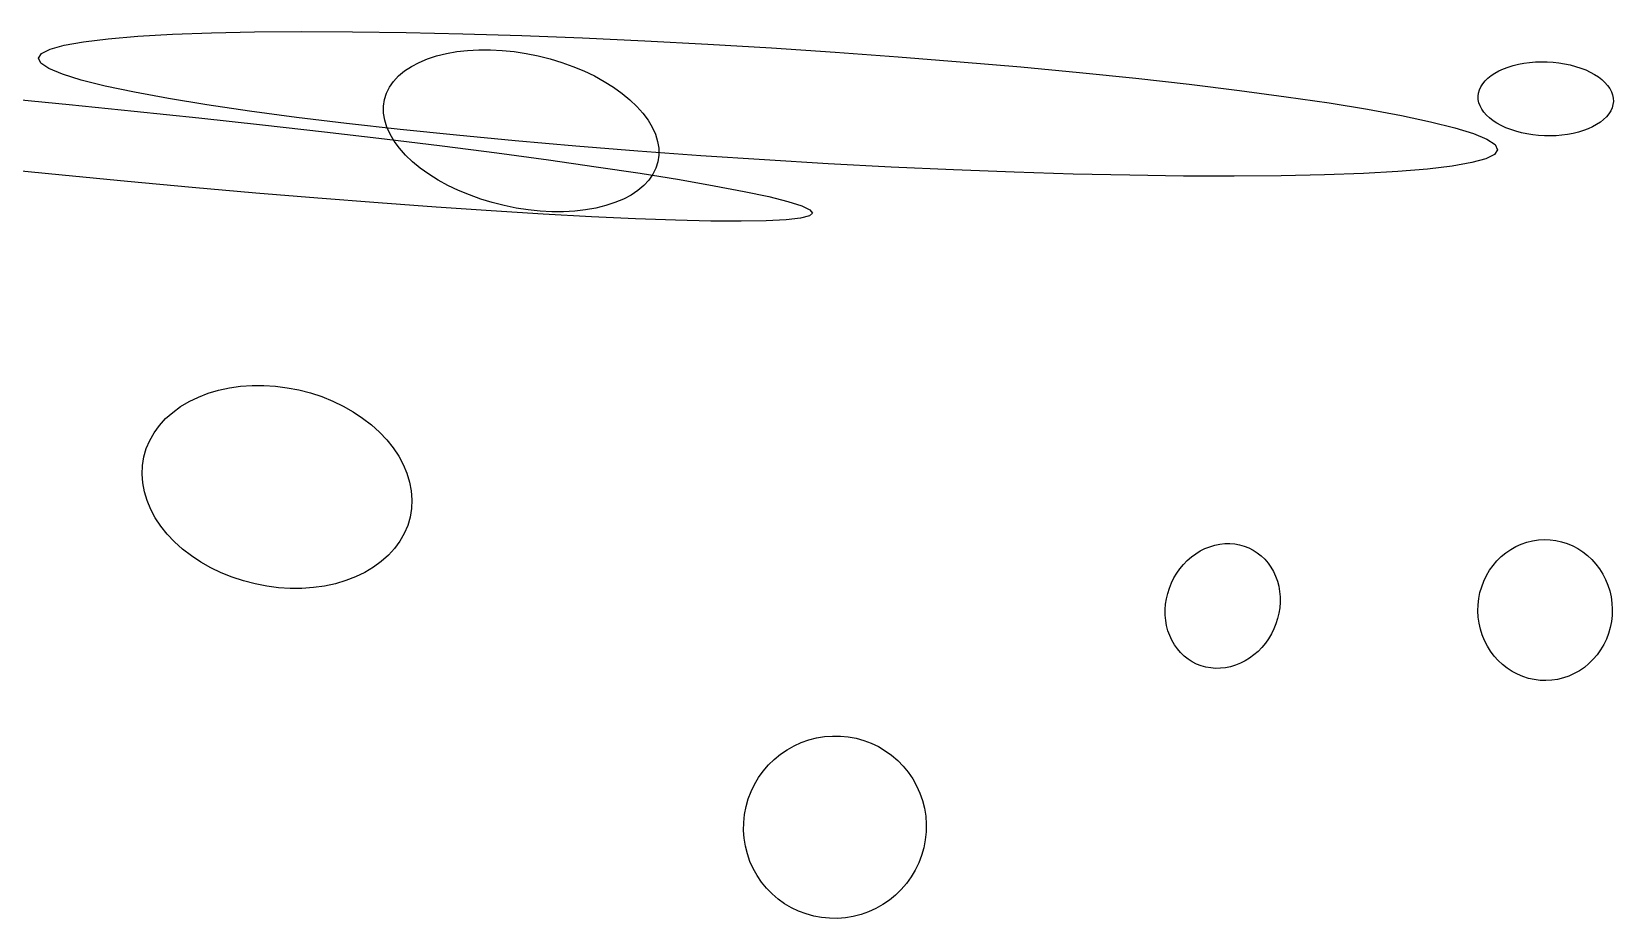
# Model space of a CAD drawing. Header units: metres. Extents: x -12209 to 21927, y -292849 to -276462.
# Drawn here: x 569 to 8323, y -282594 to -278244 of the extents above; entities that cross this region are included whole.
import ezdxf

# ---------------------------------------------------------------- set-up
doc = ezdxf.new("R2010")
doc.units = ezdxf.units.M

msp = doc.modelspace()

# ---------------------------------------------------------------- linework, layer by layer
at = {"layer": 'LAYER'}
for p, q in [((823.92, -278294.19), (944.7, -278279.55)), ((944.7, -278279.55), (1090.09, -278267.35)), ((1090.09, -278267.35), (1258.98, -278257.67)), ((1258.98, -278257.67), (1450.09, -278250.58)), ((1450.09, -278250.58), (1661.97, -278246.15)), ((1661.97, -278246.15), (1893, -278244.4)), ((1893, -278244.4), (2141.43, -278245.36)), ((2141.43, -278245.36), (2405.35, -278249)), ((2405.35, -278249), (2682.78, -278255.31)), ((2682.78, -278255.31), (2971.58, -278264.23)), ((2971.58, -278264.23), (3269.57, -278275.7)), ((3269.57, -278275.7), (3574.48, -278289.64)), ((602.36, -278374.57), (617.47, -278351.49)), ((617.47, -278351.49), (659.68, -278330.3)), ((659.68, -278330.3), (728.67, -278311.15)), ((728.67, -278311.15), (823.92, -278294.19)), ((2554.1, -278363.13), (2602.1, -278351.28)), ((2554.1, -278363.13), (2602.1, -278351.28)), ((2602.1, -278351.28), (2652.9, -278342.32)), ((2602.1, -278351.28), (2652.9, -278342.32)), ((2652.9, -278342.32), (2706.11, -278336.32)), ((2652.9, -278342.32), (2706.11, -278336.32)), ((2706.11, -278336.32), (2761.31, -278333.32)), ((2706.11, -278336.32), (2761.31, -278333.32)), ((2761.31, -278333.32), (2818.09, -278333.33)), ((2761.31, -278333.32), (2818.09, -278333.33)), ((2818.09, -278333.33), (2876.02, -278336.37)), ((2818.09, -278333.33), (2876.02, -278336.37)), ((2876.02, -278336.37), (2934.65, -278342.41)), ((2876.02, -278336.37), (2934.65, -278342.41)), ((2934.65, -278342.41), (2993.54, -278351.41)), ((2934.65, -278342.41), (2993.54, -278351.41)), ((2993.54, -278351.41), (3052.24, -278363.28)), ((2993.54, -278351.41), (3052.24, -278363.28)), ((3574.48, -278289.64), (3883.99, -278305.92)), ((3883.99, -278305.92), (4195.73, -278324.44)), ((4195.73, -278324.44), (4507.35, -278345.05)), ((4507.35, -278345.05), (4816.46, -278367.59)), ((602.36, -278374.57), (602.36, -278374.57)), ((614.46, -278399.36), (602.36, -278374.57)), ((653.69, -278425.66), (614.46, -278399.36)), ((719.75, -278453.29), (653.69, -278425.66)), ((2367.8, -278461.76), (2396.9, -278437.25)), ((2367.8, -278461.76), (2396.9, -278437.25)), ((2396.9, -278437.25), (2430.34, -278414.97)), ((2396.9, -278437.25), (2430.34, -278414.97)), ((2430.34, -278414.97), (2467.89, -278395.09)), ((2430.34, -278414.97), (2467.89, -278395.09)), ((2467.89, -278395.09), (2509.24, -278377.77)), ((2467.89, -278395.09), (2509.24, -278377.77)), ((2509.24, -278377.77), (2554.1, -278363.13)), ((2509.24, -278377.77), (2554.1, -278363.13)), ((3052.24, -278363.28), (3110.31, -278377.96)), ((3052.24, -278363.28), (3110.31, -278377.96)), ((3110.31, -278377.96), (3167.3, -278395.31)), ((3110.31, -278377.96), (3167.3, -278395.31)), ((3167.3, -278395.31), (3222.78, -278415.22)), ((3167.3, -278395.31), (3222.78, -278415.22)), ((3222.78, -278415.22), (3276.33, -278437.52)), ((3222.78, -278415.22), (3276.33, -278437.52)), ((3276.33, -278437.52), (3327.54, -278462.06)), ((3276.33, -278437.52), (3327.54, -278462.06)), ((4816.46, -278367.59), (5120.72, -278391.89)), ((5120.72, -278391.89), (5417.81, -278417.77)), ((5417.81, -278417.77), (5705.46, -278445.03)), ((7741.93, -278447.91), (7761.9, -278436.96)), ((7741.93, -278447.91), (7761.9, -278436.96)), ((7761.9, -278436.96), (7783.61, -278427.06)), ((7761.9, -278436.96), (7783.61, -278427.06)), ((7783.61, -278427.06), (7806.9, -278418.27)), ((7783.61, -278427.06), (7806.9, -278418.27)), ((7806.9, -278418.27), (7831.6, -278410.67)), ((7806.9, -278418.27), (7831.6, -278410.67)), ((7831.6, -278410.67), (7857.51, -278404.32)), ((7831.6, -278410.67), (7857.51, -278404.32)), ((7857.51, -278404.32), (7884.44, -278399.25)), ((7857.51, -278404.32), (7884.44, -278399.25)), ((7884.44, -278399.25), (7912.19, -278395.52)), ((7884.44, -278399.25), (7912.19, -278395.52)), ((7912.19, -278395.52), (7940.54, -278393.14)), ((7912.19, -278395.52), (7940.54, -278393.14)), ((7940.54, -278393.14), (7969.27, -278392.15)), ((7940.54, -278393.14), (7969.27, -278392.15)), ((7969.27, -278392.15), (7998.18, -278392.53)), ((7969.27, -278392.15), (7998.18, -278392.53)), ((7998.18, -278392.53), (8027.03, -278394.3)), ((7998.18, -278392.53), (8027.03, -278394.3)), ((8027.03, -278394.3), (8055.61, -278397.43)), ((8027.03, -278394.3), (8055.61, -278397.43)), ((8055.61, -278397.43), (8083.71, -278401.91)), ((8055.61, -278397.43), (8083.71, -278401.91)), ((8083.71, -278401.91), (8111.1, -278407.7)), ((8083.71, -278401.91), (8111.1, -278407.7)), ((8111.1, -278407.7), (8137.58, -278414.76)), ((8111.1, -278407.7), (8137.58, -278414.76)), ((8137.58, -278414.76), (8162.94, -278423.03)), ((8137.58, -278414.76), (8162.94, -278423.03)), ((8162.94, -278423.03), (8187.01, -278432.45)), ((8162.94, -278423.03), (8187.01, -278432.45)), ((8187.01, -278432.45), (8209.58, -278442.94)), ((8187.01, -278432.45), (8209.58, -278442.94)), ((812.13, -278482.02), (719.75, -278453.29)), ((930.13, -278511.65), (812.13, -278482.02)), ((1072.85, -278541.94), (930.13, -278511.65)), ((2323.52, -278516.71), (2343.28, -278488.31)), ((2323.52, -278516.71), (2343.28, -278488.31)), ((2343.28, -278488.31), (2367.8, -278461.76)), ((2343.28, -278488.31), (2367.8, -278461.76)), ((3327.54, -278462.06), (3376.01, -278488.64)), ((3327.54, -278462.06), (3376.01, -278488.64)), ((3376.01, -278488.64), (3421.39, -278517.06)), ((3376.01, -278488.64), (3421.39, -278517.06)), ((5705.46, -278445.03), (5981.49, -278473.46)), ((5981.49, -278473.46), (6243.81, -278502.85)), ((6243.81, -278502.85), (6490.4, -278532.97)), ((7666.27, -278530.36), (7673.1, -278515.13)), ((7666.27, -278530.36), (7673.1, -278515.13)), ((7673.1, -278515.13), (7682.36, -278500.35)), ((7673.1, -278515.13), (7682.36, -278500.35)), ((7682.36, -278500.35), (7693.97, -278486.14)), ((7682.36, -278500.35), (7693.97, -278486.14)), ((7693.97, -278486.14), (7707.84, -278472.59)), ((7693.97, -278486.14), (7707.84, -278472.59)), ((7707.84, -278472.59), (7723.87, -278459.81)), ((7707.84, -278472.59), (7723.87, -278459.81)), ((7723.87, -278459.81), (7741.93, -278447.91)), ((7723.87, -278459.81), (7741.93, -278447.91)), ((8209.58, -278442.94), (8230.49, -278454.43)), ((8209.58, -278442.94), (8230.49, -278454.43)), ((8230.49, -278454.43), (8249.59, -278466.84)), ((8230.49, -278454.43), (8249.59, -278466.84)), ((8249.59, -278466.84), (8266.72, -278480.06)), ((8249.59, -278466.84), (8266.72, -278480.06)), ((8266.72, -278480.06), (8281.75, -278493.99)), ((8266.72, -278480.06), (8281.75, -278493.99)), ((8281.75, -278493.99), (8294.57, -278508.53)), ((8281.75, -278493.99), (8294.57, -278508.53)), ((8294.57, -278508.53), (8305.09, -278523.58)), ((8294.57, -278508.53), (8305.09, -278523.58)), ((434.3, -278571.5), (753.41, -278602.15)), ((1239.21, -278572.66), (1072.85, -278541.94)), ((1427.94, -278603.59), (1239.21, -278572.66)), ((2294.12, -278610.74), (2298.85, -278578.16)), ((2294.12, -278610.74), (2298.85, -278578.16)), ((2298.85, -278578.16), (2308.68, -278546.74)), ((2298.85, -278578.16), (2308.68, -278546.74)), ((2298.85, -278578.16), (2298.85, -278578.16)), ((2298.85, -278578.16), (2298.85, -278578.16)), ((2308.68, -278546.74), (2323.52, -278516.71)), ((2308.68, -278546.74), (2323.52, -278516.71)), ((3421.39, -278517.06), (3463.32, -278547.1)), ((3421.39, -278517.06), (3463.32, -278547.1)), ((3463.32, -278547.1), (3501.48, -278578.54)), ((3463.32, -278547.1), (3501.48, -278578.54)), ((3501.48, -278578.54), (3535.6, -278611.13)), ((3501.48, -278578.54), (3535.6, -278611.13)), ((6490.4, -278532.97), (6719.4, -278563.59)), ((6719.4, -278563.59), (6929.06, -278594.48)), ((7660.06, -278561.69), (7661.91, -278545.92)), ((7660.06, -278561.69), (7661.91, -278545.92)), ((7660.06, -278561.69), (7660.06, -278561.69)), ((7660.73, -278577.56), (7660.06, -278561.69)), ((7660.06, -278561.69), (7660.06, -278561.69)), ((7660.73, -278577.56), (7660.06, -278561.69)), ((7663.92, -278593.4), (7660.73, -278577.56)), ((7663.92, -278593.4), (7660.73, -278577.56)), ((7661.91, -278545.92), (7666.27, -278530.36)), ((7661.91, -278545.92), (7666.27, -278530.36)), ((7669.6, -278609.09), (7663.92, -278593.4)), ((7669.6, -278609.09), (7663.92, -278593.4)), ((8305.09, -278523.58), (8313.22, -278539)), ((8305.09, -278523.58), (8313.22, -278539)), ((8313.22, -278539), (8318.9, -278554.7)), ((8313.22, -278539), (8318.9, -278554.7)), ((8318.9, -278554.7), (8322.09, -278570.54)), ((8318.9, -278554.7), (8322.09, -278570.54)), ((8322.76, -278586.4), (8320.91, -278602.18)), ((8322.76, -278586.4), (8320.91, -278602.18)), ((8322.09, -278570.54), (8322.76, -278586.4)), ((8322.09, -278570.54), (8322.76, -278586.4)), ((753.41, -278602.15), (1072.39, -278634.12)), ((1072.39, -278634.12), (1388.81, -278667.17)), ((1388.81, -278667.17), (1700.27, -278701.04)), ((1637.6, -278634.48), (1427.94, -278603.59)), ((1866.6, -278665.1), (1637.6, -278634.48)), ((2113.19, -278695.22), (1866.6, -278665.1)), ((2294.53, -278644.24), (2294.12, -278610.74)), ((2294.53, -278644.24), (2294.12, -278610.74)), ((2300.07, -278678.39), (2294.53, -278644.24)), ((2300.07, -278678.39), (2294.53, -278644.24)), ((3535.6, -278611.13), (3565.4, -278644.64)), ((3535.6, -278611.13), (3565.4, -278644.64)), ((3565.4, -278644.64), (3590.65, -278678.79)), ((3565.4, -278644.64), (3590.65, -278678.79)), ((6929.06, -278594.48), (7117.79, -278625.4)), ((7117.79, -278625.4), (7284.14, -278656.13)), ((7284.14, -278656.13), (7426.87, -278686.42)), ((7677.73, -278624.52), (7669.6, -278609.09)), ((7677.73, -278624.52), (7669.6, -278609.09)), ((7688.24, -278639.56), (7677.73, -278624.52)), ((7688.24, -278639.56), (7677.73, -278624.52)), ((7701.07, -278654.1), (7688.24, -278639.56)), ((7701.07, -278654.1), (7688.24, -278639.56)), ((7716.1, -278668.04), (7701.07, -278654.1)), ((7716.1, -278668.04), (7701.07, -278654.1)), ((7733.23, -278681.26), (7716.1, -278668.04)), ((7733.23, -278681.26), (7716.1, -278668.04)), ((8288.85, -278661.96), (8274.98, -278675.51)), ((8288.85, -278661.96), (8274.98, -278675.51)), ((8300.46, -278647.74), (8288.85, -278661.96)), ((8300.46, -278647.74), (8288.85, -278661.96)), ((8309.71, -278632.96), (8300.46, -278647.74)), ((8309.71, -278632.96), (8300.46, -278647.74)), ((8316.55, -278617.74), (8309.71, -278632.96)), ((8316.55, -278617.74), (8309.71, -278632.96)), ((8320.91, -278602.18), (8316.55, -278617.74)), ((8320.91, -278602.18), (8316.55, -278617.74)), ((1700.27, -278701.04), (2004.39, -278735.48)), ((2004.39, -278735.48), (2298.86, -278770.23)), ((2375.5, -278724.6), (2113.19, -278695.22)), ((2310.69, -278712.93), (2300.07, -278678.39)), ((2310.69, -278712.93), (2300.07, -278678.39)), ((2326.33, -278747.61), (2310.69, -278712.93)), ((2326.33, -278747.61), (2310.69, -278712.93)), ((2346.85, -278782.16), (2326.33, -278747.61)), ((2346.85, -278782.16), (2326.33, -278747.61)), ((2651.54, -278753.03), (2375.5, -278724.6)), ((3590.65, -278678.79), (3611.18, -278713.34)), ((3590.65, -278678.79), (3611.18, -278713.34)), ((3611.18, -278713.34), (3626.81, -278748.02)), ((3611.18, -278713.34), (3626.81, -278748.02)), ((3626.81, -278748.02), (3637.44, -278782.57)), ((3626.81, -278748.02), (3637.44, -278782.57)), ((7426.87, -278686.42), (7544.87, -278716.04)), ((7544.87, -278716.04), (7637.24, -278744.78)), ((7637.24, -278744.78), (7703.3, -278772.4)), ((7752.32, -278693.66), (7733.23, -278681.26)), ((7752.32, -278693.66), (7733.23, -278681.26)), ((7773.24, -278705.15), (7752.32, -278693.66)), ((7773.24, -278705.15), (7752.32, -278693.66)), ((7795.81, -278715.65), (7773.24, -278705.15)), ((7795.81, -278715.65), (7773.24, -278705.15)), ((7819.87, -278725.07), (7795.81, -278715.65)), ((7819.87, -278725.07), (7795.81, -278715.65)), ((7845.24, -278733.33), (7819.87, -278725.07)), ((7845.24, -278733.33), (7819.87, -278725.07)), ((7871.72, -278740.39), (7845.24, -278733.33)), ((7871.72, -278740.39), (7845.24, -278733.33)), ((7899.11, -278746.18), (7871.72, -278740.39)), ((7899.11, -278746.18), (7871.72, -278740.39)), ((7927.2, -278750.66), (7899.11, -278746.18)), ((7927.2, -278750.66), (7899.11, -278746.18)), ((8125.31, -278743.78), (8098.38, -278748.84)), ((8125.31, -278743.78), (8098.38, -278748.84)), ((8151.22, -278737.42), (8125.31, -278743.78)), ((8151.22, -278737.42), (8125.31, -278743.78)), ((8175.92, -278729.82), (8151.22, -278737.42)), ((8175.92, -278729.82), (8151.22, -278737.42)), ((8199.21, -278721.04), (8175.92, -278729.82)), ((8199.21, -278721.04), (8175.92, -278729.82)), ((8220.92, -278711.14), (8199.21, -278721.04)), ((8220.92, -278711.14), (8199.21, -278721.04)), ((8240.89, -278700.19), (8220.92, -278711.14)), ((8240.89, -278700.19), (8220.92, -278711.14)), ((8258.95, -278688.28), (8240.89, -278700.19)), ((8258.95, -278688.28), (8240.89, -278700.19)), ((8274.98, -278675.51), (8258.95, -278688.28)), ((8274.98, -278675.51), (8258.95, -278688.28)), ((2298.86, -278770.23), (2581.44, -278805.01)), ((2372.11, -278816.32), (2346.85, -278782.16)), ((2372.11, -278816.32), (2346.85, -278782.16)), ((2401.91, -278849.82), (2372.11, -278816.32)), ((2401.91, -278849.82), (2372.11, -278816.32)), ((2581.44, -278805.01), (2849.98, -278839.57)), ((2939.19, -278780.29), (2651.54, -278753.03)), ((3236.28, -278806.17), (2939.19, -278780.29)), ((3540.53, -278830.47), (3236.28, -278806.17)), ((3637.44, -278782.57), (3642.98, -278816.72)), ((3637.44, -278782.57), (3642.98, -278816.72)), ((3642.98, -278816.72), (3643.39, -278850.21)), ((3642.98, -278816.72), (3643.39, -278850.21)), ((7703.3, -278772.4), (7742.53, -278798.71)), ((7754.64, -278823.49), (7739.53, -278846.57)), ((7742.53, -278798.71), (7754.64, -278823.49)), ((7955.79, -278753.8), (7927.2, -278750.66)), ((7955.79, -278753.8), (7927.2, -278750.66)), ((7984.64, -278755.56), (7955.79, -278753.8)), ((7984.64, -278755.56), (7955.79, -278753.8)), ((8013.54, -278755.95), (7984.64, -278755.56)), ((8013.54, -278755.95), (7984.64, -278755.56)), ((8042.28, -278754.95), (8013.54, -278755.95)), ((8042.28, -278754.95), (8013.54, -278755.95)), ((8070.63, -278752.58), (8042.28, -278754.95)), ((8070.63, -278752.58), (8042.28, -278754.95)), ((8098.38, -278748.84), (8070.63, -278752.58)), ((8098.38, -278748.84), (8070.63, -278752.58)), ((2436.02, -278882.42), (2401.91, -278849.82)), ((2436.02, -278882.42), (2401.91, -278849.82)), ((2474.19, -278913.86), (2436.02, -278882.42)), ((2474.19, -278913.86), (2436.02, -278882.42)), ((2849.98, -278839.57), (3102.43, -278873.65)), ((3102.43, -278873.65), (3336.88, -278906.97)), ((3849.65, -278853.01), (3540.53, -278830.47)), ((3638.66, -278882.8), (3628.83, -278914.22)), ((3638.66, -278882.8), (3628.83, -278914.22)), ((3643.39, -278850.21), (3638.66, -278882.8)), ((3643.39, -278850.21), (3638.66, -278882.8)), ((4161.26, -278873.62), (3849.65, -278853.01)), ((4473.01, -278892.14), (4161.26, -278873.62)), ((4782.52, -278908.43), (4473.01, -278892.14)), ((7628.32, -278886.91), (7533.08, -278903.87)), ((7697.32, -278867.77), (7628.32, -278886.91)), ((7739.53, -278846.57), (7697.32, -278867.77)), ((719.38, -278948.88), (400.4, -278916.91)), ((1038.49, -278979.54), (719.38, -278948.88)), ((1355.3, -279008.64), (1038.49, -278979.54)), ((2516.12, -278943.9), (2474.19, -278913.86)), ((2516.12, -278943.9), (2474.19, -278913.86)), ((2561.5, -278972.32), (2516.12, -278943.9)), ((2561.5, -278972.32), (2516.12, -278943.9)), ((2609.97, -278998.89), (2561.5, -278972.32)), ((2609.97, -278998.89), (2561.5, -278972.32)), ((3336.88, -278906.97), (3551.53, -278939.3)), ((3551.53, -278939.3), (3744.76, -278970.38)), ((3594.22, -278972.64), (3569.7, -278999.2)), ((3594.22, -278972.64), (3569.7, -278999.2)), ((3613.98, -278944.24), (3594.22, -278972.64)), ((3613.98, -278944.24), (3594.22, -278972.64)), ((3628.83, -278914.22), (3613.98, -278944.24)), ((3628.83, -278914.22), (3613.98, -278944.24)), ((3744.76, -278970.38), (3915.09, -278999.97)), ((5087.42, -278922.36), (4782.52, -278908.43)), ((5385.41, -278933.83), (5087.42, -278922.36)), ((5674.22, -278942.75), (5385.41, -278933.83)), ((5951.64, -278949.06), (5674.22, -278942.75)), ((6215.57, -278952.71), (5951.64, -278949.06)), ((6463.99, -278953.66), (6215.57, -278952.71)), ((6695.02, -278951.91), (6463.99, -278953.66)), ((6906.9, -278947.48), (6695.02, -278951.91)), ((7098.02, -278940.4), (6906.9, -278947.48)), ((7266.91, -278930.72), (7098.02, -278940.4)), ((7412.3, -278918.51), (7266.91, -278930.72)), ((7533.08, -278903.87), (7412.3, -278918.51)), ((1667.4, -279035.96), (1355.3, -279008.64)), ((1972.41, -279061.31), (1667.4, -279035.96)), ((2661.18, -279023.43), (2609.97, -278998.89)), ((2661.18, -279023.43), (2609.97, -278998.89)), ((2714.73, -279045.74), (2661.18, -279023.43)), ((2714.73, -279045.74), (2661.18, -279023.43)), ((2770.21, -279065.64), (2714.73, -279045.74)), ((2770.21, -279065.64), (2714.73, -279045.74)), ((3507.16, -279045.99), (3469.62, -279065.86)), ((3507.16, -279045.99), (3469.62, -279065.86)), ((3540.61, -279023.71), (3507.16, -279045.99)), ((3540.61, -279023.71), (3507.16, -279045.99)), ((3569.7, -278999.2), (3540.61, -279023.71)), ((3569.7, -278999.2), (3540.61, -279023.71)), ((3915.09, -278999.97), (4061.24, -279027.86)), ((4061.24, -279027.86), (4182.07, -279053.83)), ((4182.07, -279053.83), (4276.69, -279077.68)), ((2268.02, -279084.48), (1972.41, -279061.31)), ((2551.97, -279105.29), (2268.02, -279084.48)), ((2822.1, -279123.6), (2551.97, -279105.29)), ((2827.2, -279083), (2770.21, -279065.64)), ((2827.2, -279083), (2770.21, -279065.64)), ((3076.36, -279139.26), (2822.1, -279123.6)), ((2885.26, -279097.67), (2827.2, -279083)), ((2885.26, -279097.67), (2827.2, -279083)), ((2943.97, -279109.55), (2885.26, -279097.67)), ((2943.97, -279109.55), (2885.26, -279097.67)), ((3002.86, -279118.54), (2943.97, -279109.55)), ((3002.86, -279118.54), (2943.97, -279109.55)), ((3061.49, -279124.58), (3002.86, -279118.54)), ((3061.49, -279124.58), (3002.86, -279118.54)), ((3119.42, -279127.62), (3061.49, -279124.58)), ((3119.42, -279127.62), (3061.49, -279124.58)), ((3176.2, -279127.64), (3119.42, -279127.62)), ((3176.2, -279127.64), (3119.42, -279127.62)), ((3231.4, -279124.64), (3176.2, -279127.64)), ((3231.4, -279124.64), (3176.2, -279127.64)), ((3284.61, -279118.63), (3231.4, -279124.64)), ((3284.61, -279118.63), (3231.4, -279124.64)), ((3335.4, -279109.67), (3284.61, -279118.63)), ((3335.4, -279109.67), (3284.61, -279118.63)), ((3383.41, -279097.83), (3335.4, -279109.67)), ((3383.41, -279097.83), (3335.4, -279109.67)), ((3428.26, -279083.19), (3383.41, -279097.83)), ((3428.26, -279083.19), (3383.41, -279097.83)), ((3469.62, -279065.86), (3428.26, -279083.19)), ((3469.62, -279065.86), (3428.26, -279083.19)), ((4276.69, -279077.68), (4344.36, -279099.23)), ((4344.36, -279099.23), (4384.57, -279118.32)), ((4397.02, -279134.79), (4381.6, -279148.54)), ((4384.57, -279118.32), (4397.02, -279134.79)), ((3312.81, -279152.15), (3076.36, -279139.26)), ((3529.66, -279162.18), (3312.81, -279152.15)), ((3725.24, -279169.26), (3529.66, -279162.18)), ((3898.08, -279173.34), (3725.24, -279169.26)), ((4046.85, -279174.4), (3898.08, -279173.34)), ((4170.44, -279172.42), (4046.85, -279174.4)), ((4267.88, -279167.42), (4170.44, -279172.42)), ((4338.45, -279159.44), (4267.88, -279167.42)), ((4381.6, -279148.54), (4338.45, -279159.44)), ((1538.8, -279991.73), (1593.65, -279984.01)), ((1538.8, -279991.73), (1593.65, -279984.01)), ((1593.65, -279984.01), (1649.86, -279980.05)), ((1593.65, -279984.01), (1649.86, -279980.05)), ((1649.86, -279980.05), (1706.99, -279979.87)), ((1649.86, -279980.05), (1706.99, -279979.87)), ((1706.99, -279979.87), (1764.62, -279983.48)), ((1706.99, -279979.87), (1764.62, -279983.48)), ((1764.62, -279983.48), (1822.31, -279990.85)), ((1764.62, -279983.48), (1822.31, -279990.85)), ((1298.95, -280083.68), (1341.07, -280058.6)), ((1298.95, -280083.68), (1341.07, -280058.6)), ((1341.07, -280058.6), (1386.48, -280036.72)), ((1341.07, -280058.6), (1386.48, -280036.72)), ((1386.48, -280036.72), (1434.82, -280018.19)), ((1386.48, -280036.72), (1434.82, -280018.19)), ((1434.82, -280018.19), (1485.72, -280003.15)), ((1434.82, -280018.19), (1485.72, -280003.15)), ((1485.72, -280003.15), (1538.8, -279991.73)), ((1485.72, -280003.15), (1538.8, -279991.73)), ((1822.31, -279990.85), (1879.6, -280001.93)), ((1822.31, -279990.85), (1879.6, -280001.93)), ((1879.6, -280001.93), (1936.08, -280016.63)), ((1879.6, -280001.93), (1936.08, -280016.63)), ((1936.08, -280016.63), (1991.31, -280034.84)), ((1936.08, -280016.63), (1991.31, -280034.84)), ((1991.31, -280034.84), (2044.87, -280056.42)), ((1991.31, -280034.84), (2044.87, -280056.42)), ((2044.87, -280056.42), (2096.35, -280081.21)), ((2044.87, -280056.42), (2096.35, -280081.21)), ((1195.31, -280176.03), (1225.79, -280142.61)), ((1195.31, -280176.03), (1225.79, -280142.61)), ((1225.79, -280142.61), (1260.42, -280111.75)), ((1225.79, -280142.61), (1260.42, -280111.75)), ((1260.42, -280111.75), (1298.95, -280083.68)), ((1260.42, -280111.75), (1298.95, -280083.68)), ((2096.35, -280081.21), (2145.36, -280109.01)), ((2096.35, -280081.21), (2145.36, -280109.01)), ((2145.36, -280109.01), (2191.53, -280139.62)), ((2145.36, -280109.01), (2191.53, -280139.62)), ((2191.53, -280139.62), (2234.5, -280172.8)), ((2191.53, -280139.62), (2234.5, -280172.8)), ((1147.71, -280249.46), (1169.21, -280211.73)), ((1147.71, -280249.46), (1169.21, -280211.73)), ((1169.21, -280211.73), (1195.31, -280176.03)), ((1169.21, -280211.73), (1195.31, -280176.03)), ((2234.5, -280172.8), (2273.95, -280208.31)), ((2234.5, -280172.8), (2273.95, -280208.31)), ((2273.95, -280208.31), (2309.58, -280245.86)), ((2273.95, -280208.31), (2309.58, -280245.86)), ((1119.07, -280329.84), (1130.95, -280288.93)), ((1119.07, -280329.84), (1130.95, -280288.93)), ((1130.95, -280288.93), (1147.71, -280249.46)), ((1130.95, -280288.93), (1147.71, -280249.46)), ((2309.58, -280245.86), (2341.12, -280285.18)), ((2309.58, -280245.86), (2341.12, -280285.18)), ((2341.12, -280285.18), (2368.32, -280325.96)), ((2341.12, -280285.18), (2368.32, -280325.96)), ((1110.27, -280414.7), (1112.16, -280371.87)), ((1110.27, -280414.7), (1112.16, -280371.87)), ((1112.16, -280371.87), (1119.07, -280329.84)), ((1112.16, -280371.87), (1119.07, -280329.84)), ((1119.07, -280329.84), (1119.07, -280329.84)), ((1119.07, -280329.84), (1119.07, -280329.84)), ((2368.32, -280325.96), (2390.99, -280367.9)), ((2368.32, -280325.96), (2390.99, -280367.9)), ((2390.99, -280367.9), (2408.94, -280410.68)), ((2390.99, -280367.9), (2408.94, -280410.68)), ((1113.41, -280458.02), (1110.27, -280414.7)), ((1113.41, -280458.02), (1110.27, -280414.7)), ((2408.94, -280410.68), (2422.04, -280453.96)), ((2408.94, -280410.68), (2422.04, -280453.96)), ((2422.04, -280453.96), (2430.2, -280497.43)), ((2422.04, -280453.96), (2430.2, -280497.43)), ((1121.57, -280501.49), (1113.41, -280458.02)), ((1121.57, -280501.49), (1113.41, -280458.02)), ((1134.67, -280544.77), (1121.57, -280501.49)), ((1134.67, -280544.77), (1121.57, -280501.49)), ((2430.2, -280497.43), (2433.34, -280540.75)), ((2430.2, -280497.43), (2433.34, -280540.75)), ((1152.62, -280587.55), (1134.67, -280544.77)), ((1152.62, -280587.55), (1134.67, -280544.77)), ((1175.29, -280629.49), (1152.62, -280587.55)), ((1175.29, -280629.49), (1152.62, -280587.55)), ((2431.45, -280583.58), (2424.54, -280625.61)), ((2431.45, -280583.58), (2424.54, -280625.61)), ((2433.34, -280540.75), (2431.45, -280583.58)), ((2433.34, -280540.75), (2431.45, -280583.58)), ((1202.49, -280670.27), (1175.29, -280629.49)), ((1202.49, -280670.27), (1175.29, -280629.49)), ((1234.03, -280709.59), (1202.49, -280670.27)), ((1234.03, -280709.59), (1202.49, -280670.27)), ((2412.66, -280666.52), (2395.9, -280705.99)), ((2412.66, -280666.52), (2395.9, -280705.99)), ((2424.54, -280625.61), (2412.66, -280666.52)), ((2424.54, -280625.61), (2412.66, -280666.52)), ((1269.66, -280747.14), (1234.03, -280709.59)), ((1269.66, -280747.14), (1234.03, -280709.59)), ((1309.11, -280782.65), (1269.66, -280747.14)), ((1309.11, -280782.65), (1269.66, -280747.14)), ((2374.4, -280743.72), (2348.31, -280779.42)), ((2374.4, -280743.72), (2348.31, -280779.42)), ((2395.9, -280705.99), (2374.4, -280743.72)), ((2395.9, -280705.99), (2374.4, -280743.72)), ((6344.39, -280770.62), (6368.56, -280763.32)), ((6344.39, -280770.62), (6368.56, -280763.32)), ((6368.56, -280763.32), (6393.04, -280758.28)), ((6368.56, -280763.32), (6393.04, -280758.28)), ((6393.04, -280758.28), (6417.63, -280755.55)), ((6393.04, -280758.28), (6417.63, -280755.55)), ((6417.63, -280755.55), (6442.13, -280755.15)), ((6417.63, -280755.55), (6442.13, -280755.15)), ((6442.13, -280755.15), (6466.38, -280757.08)), ((6442.13, -280755.15), (6466.38, -280757.08)), ((6466.38, -280757.08), (6490.18, -280761.33)), ((6466.38, -280757.08), (6490.18, -280761.33)), ((6490.18, -280761.33), (6513.35, -280767.85)), ((6490.18, -280761.33), (6513.35, -280767.85)), ((7845.01, -280769.62), (7871.41, -280757.73)), ((7845.01, -280769.62), (7871.41, -280757.73)), ((7871.41, -280757.73), (7898.69, -280748.31)), ((7871.41, -280757.73), (7898.69, -280748.31)), ((7898.69, -280748.31), (7926.65, -280741.43)), ((7898.69, -280748.31), (7926.65, -280741.43)), ((7926.65, -280741.43), (7955.09, -280737.13)), ((7926.65, -280741.43), (7955.09, -280737.13)), ((7955.09, -280737.13), (7983.77, -280735.45)), ((7955.09, -280737.13), (7983.77, -280735.45)), ((7983.77, -280735.45), (7983.77, -280735.45)), ((7983.77, -280735.45), (8012.48, -280736.41)), ((7983.77, -280735.45), (7983.77, -280735.45)), ((7983.77, -280735.45), (8012.48, -280736.41)), ((8012.48, -280736.41), (8041.01, -280739.99)), ((8012.48, -280736.41), (8041.01, -280739.99)), ((8041.01, -280739.99), (8069.14, -280746.17)), ((8041.01, -280739.99), (8069.14, -280746.17)), ((8069.14, -280746.17), (8096.65, -280754.9)), ((8069.14, -280746.17), (8096.65, -280754.9)), ((8096.65, -280754.9), (8123.34, -280766.11)), ((8096.65, -280754.9), (8123.34, -280766.11)), ((1352.08, -280815.83), (1309.11, -280782.65)), ((1352.08, -280815.83), (1309.11, -280782.65)), ((1398.25, -280846.44), (1352.08, -280815.83)), ((1398.25, -280846.44), (1352.08, -280815.83)), ((2317.83, -280812.84), (2283.19, -280843.7)), ((2317.83, -280812.84), (2283.19, -280843.7)), ((2348.31, -280779.42), (2317.83, -280812.84)), ((2348.31, -280779.42), (2317.83, -280812.84)), ((6215.52, -280857.83), (6234.23, -280838.65)), ((6215.52, -280857.83), (6234.23, -280838.65)), ((6234.23, -280838.65), (6254.26, -280821.16)), ((6234.23, -280838.65), (6254.26, -280821.16)), ((6254.26, -280821.16), (6275.45, -280805.51)), ((6254.26, -280821.16), (6275.45, -280805.51)), ((6275.45, -280805.51), (6297.65, -280791.8)), ((6275.45, -280805.51), (6297.65, -280791.8)), ((6297.65, -280791.8), (6320.69, -280780.14)), ((6297.65, -280791.8), (6320.69, -280780.14)), ((6320.69, -280780.14), (6344.39, -280770.62)), ((6320.69, -280780.14), (6344.39, -280770.62)), ((6513.35, -280767.85), (6535.71, -280776.62)), ((6513.35, -280767.85), (6535.71, -280776.62)), ((6535.71, -280776.62), (6557.1, -280787.54)), ((6535.71, -280776.62), (6557.1, -280787.54)), ((6557.1, -280787.54), (6577.36, -280800.56)), ((6557.1, -280787.54), (6577.36, -280800.56)), ((6577.36, -280800.56), (6596.32, -280815.56)), ((6577.36, -280800.56), (6596.32, -280815.56)), ((6596.32, -280815.56), (6613.84, -280832.42)), ((6596.32, -280815.56), (6613.84, -280832.42)), ((6613.84, -280832.42), (6629.79, -280851.04)), ((6613.84, -280832.42), (6629.79, -280851.04)), ((7733.08, -280862.21), (7752.2, -280839.71)), ((7733.08, -280862.21), (7752.2, -280839.71)), ((7752.2, -280839.71), (7773.13, -280819.06)), ((7752.2, -280839.71), (7773.13, -280819.06)), ((7773.13, -280819.06), (7795.69, -280800.4)), ((7773.13, -280819.06), (7795.69, -280800.4)), ((7795.69, -280800.4), (7819.71, -280783.87)), ((7795.69, -280800.4), (7819.71, -280783.87)), ((7819.71, -280783.87), (7845.01, -280769.62)), ((7819.71, -280783.87), (7845.01, -280769.62)), ((8123.34, -280766.11), (8148.99, -280779.73)), ((8123.34, -280766.11), (8148.99, -280779.73)), ((8148.99, -280779.73), (8173.43, -280795.64)), ((8148.99, -280779.73), (8173.43, -280795.64)), ((8173.43, -280795.64), (8196.45, -280813.73)), ((8173.43, -280795.64), (8196.45, -280813.73)), ((8196.45, -280813.73), (8217.88, -280833.85)), ((8196.45, -280813.73), (8217.88, -280833.85)), ((8217.88, -280833.85), (8237.57, -280855.86)), ((8217.88, -280833.85), (8237.57, -280855.86)), ((1447.26, -280874.24), (1398.25, -280846.44)), ((1447.26, -280874.24), (1398.25, -280846.44)), ((1498.74, -280899.03), (1447.26, -280874.24)), ((1498.74, -280899.03), (1447.26, -280874.24)), ((1552.3, -280920.61), (1498.74, -280899.03)), ((1552.3, -280920.61), (1498.74, -280899.03)), ((2157.13, -280918.73), (2108.8, -280937.26)), ((2157.13, -280918.73), (2108.8, -280937.26)), ((2202.54, -280896.85), (2157.13, -280918.73)), ((2202.54, -280896.85), (2157.13, -280918.73)), ((2244.66, -280871.77), (2202.54, -280896.85)), ((2244.66, -280871.77), (2202.54, -280896.85)), ((2283.19, -280843.7), (2244.66, -280871.77)), ((2283.19, -280843.7), (2244.66, -280871.77)), ((6168.68, -280924.02), (6182.62, -280900.67)), ((6168.68, -280924.02), (6182.62, -280900.67)), ((6182.62, -280900.67), (6198.27, -280878.55)), ((6182.62, -280900.67), (6198.27, -280878.55)), ((6198.27, -280878.55), (6215.52, -280857.83)), ((6198.27, -280878.55), (6215.52, -280857.83)), ((6629.79, -280851.04), (6644.05, -280871.25)), ((6629.79, -280851.04), (6644.05, -280871.25)), ((6644.05, -280871.25), (6656.51, -280892.91)), ((6644.05, -280871.25), (6656.51, -280892.91)), ((6656.51, -280892.91), (6667.08, -280915.85)), ((6656.51, -280892.91), (6667.08, -280915.85)), ((6667.08, -280915.85), (6675.67, -280939.9)), ((6667.08, -280915.85), (6675.67, -280939.9)), ((7687.85, -280938.96), (7700.78, -280912.03)), ((7687.85, -280938.96), (7700.78, -280912.03)), ((7700.78, -280912.03), (7715.89, -280886.38)), ((7700.78, -280912.03), (7715.89, -280886.38)), ((7715.89, -280886.38), (7733.08, -280862.21)), ((7715.89, -280886.38), (7733.08, -280862.21)), ((8237.57, -280855.86), (8255.36, -280879.59)), ((8237.57, -280855.86), (8255.36, -280879.59)), ((8255.36, -280879.59), (8271.11, -280904.85)), ((8255.36, -280879.59), (8271.11, -280904.85)), ((8271.11, -280904.85), (8284.72, -280931.45)), ((8271.11, -280904.85), (8284.72, -280931.45)), ((1607.53, -280938.82), (1552.3, -280920.61)), ((1607.53, -280938.82), (1552.3, -280920.61)), ((1664.01, -280953.52), (1607.53, -280938.82)), ((1664.01, -280953.52), (1607.53, -280938.82)), ((1721.31, -280964.6), (1664.01, -280953.52)), ((1721.31, -280964.6), (1664.01, -280953.52)), ((1778.99, -280971.97), (1721.31, -280964.6)), ((1778.99, -280971.97), (1721.31, -280964.6)), ((1836.62, -280975.58), (1778.99, -280971.97)), ((1836.62, -280975.58), (1778.99, -280971.97)), ((1893.76, -280975.4), (1836.62, -280975.58)), ((1893.76, -280975.4), (1836.62, -280975.58)), ((1949.96, -280971.44), (1893.76, -280975.4)), ((1949.96, -280971.44), (1893.76, -280975.4)), ((2004.82, -280963.72), (1949.96, -280971.44)), ((2004.82, -280963.72), (1949.96, -280971.44)), ((2057.9, -280952.3), (2004.82, -280963.72)), ((2057.9, -280952.3), (2004.82, -280963.72)), ((2108.8, -280937.26), (2057.9, -280952.3)), ((2108.8, -280937.26), (2057.9, -280952.3)), ((6138.11, -280999.57), (6146.34, -280973.65)), ((6138.11, -280999.57), (6146.34, -280973.65)), ((6146.34, -280973.65), (6156.55, -280948.4)), ((6146.34, -280973.65), (6156.55, -280948.4)), ((6156.55, -280948.4), (6168.68, -280924.02)), ((6156.55, -280948.4), (6168.68, -280924.02)), ((6675.67, -280939.9), (6682.23, -280964.87)), ((6675.67, -280939.9), (6682.23, -280964.87)), ((6682.23, -280964.87), (6686.69, -280990.58)), ((6682.23, -280964.87), (6686.69, -280990.58)), ((6686.69, -280990.58), (6689.03, -281016.82)), ((6686.69, -280990.58), (6689.03, -281016.82)), ((7663.08, -281025.43), (7668.93, -280995.88)), ((7663.08, -281025.43), (7668.93, -280995.88)), ((7668.93, -280995.88), (7677.21, -280966.99)), ((7668.93, -280995.88), (7677.21, -280966.99)), ((7677.21, -280966.99), (7687.85, -280938.96)), ((7677.21, -280966.99), (7687.85, -280938.96)), ((8284.72, -280931.45), (8296.06, -280959.2)), ((8284.72, -280931.45), (8296.06, -280959.2)), ((8296.06, -280959.2), (8305.06, -280987.88)), ((8296.06, -280959.2), (8305.06, -280987.88)), ((8305.06, -280987.88), (8311.65, -281017.26)), ((8305.06, -280987.88), (8311.65, -281017.26)), ((6125.91, -281079.33), (6127.86, -281052.61)), ((6125.91, -281079.33), (6127.86, -281052.61)), ((6127.86, -281052.61), (6131.94, -281025.95)), ((6127.86, -281052.61), (6131.94, -281025.95)), ((6131.94, -281025.95), (6138.11, -280999.57)), ((6131.94, -281025.95), (6138.11, -280999.57)), ((6687.27, -281070.13), (6683.2, -281096.78)), ((6687.27, -281070.13), (6683.2, -281096.78)), ((6689.22, -281043.41), (6687.27, -281070.13)), ((6689.22, -281043.41), (6687.27, -281070.13)), ((6689.03, -281016.82), (6689.22, -281043.41)), ((6689.03, -281016.82), (6689.22, -281043.41)), ((7658.84, -281085.57), (7659.71, -281055.4)), ((7658.84, -281085.57), (7659.71, -281055.4)), ((7659.71, -281055.4), (7663.08, -281025.43)), ((7659.71, -281055.4), (7663.08, -281025.43)), ((8311.65, -281017.26), (8315.77, -281047.14)), ((8311.65, -281017.26), (8315.77, -281047.14)), ((8315.77, -281047.14), (8317.41, -281077.28)), ((8315.77, -281047.14), (8317.41, -281077.28)), ((6126.11, -281105.91), (6125.91, -281079.33)), ((6126.11, -281105.91), (6125.91, -281079.33)), ((6128.45, -281132.16), (6126.11, -281105.91)), ((6128.45, -281132.16), (6126.11, -281105.91)), ((6132.91, -281157.87), (6128.45, -281132.16)), ((6132.91, -281157.87), (6128.45, -281132.16)), ((6668.79, -281149.08), (6658.58, -281174.33)), ((6668.79, -281149.08), (6658.58, -281174.33)), ((6677.02, -281123.17), (6668.79, -281149.08)), ((6677.02, -281123.17), (6668.79, -281149.08)), ((6683.2, -281096.78), (6677.02, -281123.17)), ((6683.2, -281096.78), (6677.02, -281123.17)), ((7660.47, -281115.7), (7658.84, -281085.57)), ((7660.47, -281115.7), (7658.84, -281085.57)), ((7664.6, -281145.58), (7660.47, -281115.7)), ((7664.6, -281145.58), (7660.47, -281115.7)), ((7671.18, -281174.97), (7664.6, -281145.58)), ((7671.18, -281174.97), (7664.6, -281145.58)), ((8313.16, -281137.42), (8307.31, -281166.96)), ((8313.16, -281137.42), (8307.31, -281166.96)), ((8316.53, -281107.45), (8313.16, -281137.42)), ((8316.53, -281107.45), (8313.16, -281137.42)), ((8317.41, -281077.28), (8316.53, -281107.45)), ((8317.41, -281077.28), (8316.53, -281107.45)), ((6139.46, -281182.84), (6132.91, -281157.87)), ((6139.46, -281182.84), (6132.91, -281157.87)), ((6148.05, -281206.89), (6139.46, -281182.84)), ((6148.05, -281206.89), (6139.46, -281182.84)), ((6158.62, -281229.83), (6148.05, -281206.89)), ((6158.62, -281229.83), (6148.05, -281206.89)), ((6632.52, -281222.06), (6616.86, -281244.18)), ((6632.52, -281222.06), (6616.86, -281244.18)), ((6646.46, -281198.72), (6632.52, -281222.06)), ((6646.46, -281198.72), (6632.52, -281222.06)), ((6658.58, -281174.33), (6646.46, -281198.72)), ((6658.58, -281174.33), (6646.46, -281198.72)), ((7680.18, -281203.65), (7671.18, -281174.97)), ((7680.18, -281203.65), (7671.18, -281174.97)), ((7691.53, -281231.39), (7680.18, -281203.65)), ((7691.53, -281231.39), (7680.18, -281203.65)), ((8288.4, -281223.88), (8275.47, -281250.82)), ((8288.4, -281223.88), (8275.47, -281250.82)), ((8299.04, -281195.86), (8288.4, -281223.88)), ((8299.04, -281195.86), (8288.4, -281223.88)), ((8307.31, -281166.96), (8299.04, -281195.86)), ((8307.31, -281166.96), (8299.04, -281195.86)), ((6171.08, -281251.49), (6158.62, -281229.83)), ((6171.08, -281251.49), (6158.62, -281229.83)), ((6185.34, -281271.7), (6171.08, -281251.49)), ((6185.34, -281271.7), (6171.08, -281251.49)), ((6201.3, -281290.31), (6185.34, -281271.7)), ((6201.3, -281290.31), (6185.34, -281271.7)), ((6218.82, -281307.18), (6201.3, -281290.31)), ((6218.82, -281307.18), (6201.3, -281290.31)), ((6237.78, -281322.18), (6218.82, -281307.18)), ((6237.78, -281322.18), (6218.82, -281307.18)), ((6560.88, -281301.57), (6539.68, -281317.23)), ((6560.88, -281301.57), (6539.68, -281317.23)), ((6580.91, -281284.09), (6560.88, -281301.57)), ((6580.91, -281284.09), (6560.88, -281301.57)), ((6599.61, -281264.91), (6580.91, -281284.09)), ((6599.61, -281264.91), (6580.91, -281284.09)), ((6616.86, -281244.18), (6599.61, -281264.91)), ((6616.86, -281244.18), (6599.61, -281264.91)), ((7705.13, -281258), (7691.53, -281231.39)), ((7705.13, -281258), (7691.53, -281231.39)), ((7720.88, -281283.26), (7705.13, -281258)), ((7720.88, -281283.26), (7705.13, -281258)), ((7738.67, -281306.98), (7720.88, -281283.26)), ((7738.67, -281306.98), (7720.88, -281283.26)), ((7758.36, -281328.99), (7738.67, -281306.98)), ((7758.36, -281328.99), (7738.67, -281306.98)), ((8243.17, -281300.63), (8224.04, -281323.13)), ((8243.17, -281300.63), (8224.04, -281323.13)), ((8260.35, -281276.47), (8243.17, -281300.63)), ((8260.35, -281276.47), (8243.17, -281300.63)), ((8275.47, -281250.82), (8260.35, -281276.47)), ((8275.47, -281250.82), (8260.35, -281276.47)), ((6258.03, -281335.19), (6237.78, -281322.18)), ((6258.03, -281335.19), (6237.78, -281322.18)), ((6279.42, -281346.12), (6258.03, -281335.19)), ((6279.42, -281346.12), (6258.03, -281335.19)), ((6279.42, -281346.12), (6279.42, -281346.12)), ((6301.79, -281354.88), (6279.42, -281346.12)), ((6279.42, -281346.12), (6279.42, -281346.12)), ((6301.79, -281354.88), (6279.42, -281346.12)), ((6324.96, -281361.41), (6301.79, -281354.88)), ((6324.96, -281361.41), (6301.79, -281354.88)), ((6348.75, -281365.65), (6324.96, -281361.41)), ((6348.75, -281365.65), (6324.96, -281361.41)), ((6373, -281367.58), (6348.75, -281365.65)), ((6373, -281367.58), (6348.75, -281365.65)), ((6397.51, -281367.18), (6373, -281367.58)), ((6397.51, -281367.18), (6373, -281367.58)), ((6422.1, -281364.45), (6397.51, -281367.18)), ((6422.1, -281364.45), (6397.51, -281367.18)), ((6446.57, -281359.42), (6422.1, -281364.45)), ((6446.57, -281359.42), (6422.1, -281364.45)), ((6470.75, -281352.11), (6446.57, -281359.42)), ((6470.75, -281352.11), (6446.57, -281359.42)), ((6494.45, -281342.6), (6470.75, -281352.11)), ((6494.45, -281342.6), (6470.75, -281352.11)), ((6517.48, -281330.94), (6494.45, -281342.6)), ((6517.48, -281330.94), (6494.45, -281342.6)), ((6539.68, -281317.23), (6517.48, -281330.94)), ((6539.68, -281317.23), (6517.48, -281330.94)), ((7779.8, -281349.12), (7758.36, -281328.99)), ((7779.8, -281349.12), (7758.36, -281328.99)), ((7802.82, -281367.2), (7779.8, -281349.12)), ((7802.82, -281367.2), (7779.8, -281349.12)), ((7827.25, -281383.11), (7802.82, -281367.2)), ((7827.25, -281383.11), (7802.82, -281367.2)), ((7852.91, -281396.73), (7827.25, -281383.11)), ((7852.91, -281396.73), (7827.25, -281383.11)), ((8156.54, -281378.97), (8131.23, -281393.23)), ((8156.54, -281378.97), (8131.23, -281393.23)), ((8180.56, -281362.45), (8156.54, -281378.97)), ((8180.56, -281362.45), (8156.54, -281378.97)), ((8203.12, -281343.79), (8180.56, -281362.45)), ((8203.12, -281343.79), (8180.56, -281362.45)), ((8224.04, -281323.13), (8203.12, -281343.79)), ((8224.04, -281323.13), (8203.12, -281343.79)), ((7879.59, -281407.95), (7852.91, -281396.73)), ((7879.59, -281407.95), (7852.91, -281396.73)), ((7907.1, -281416.68), (7879.59, -281407.95)), ((7907.1, -281416.68), (7879.59, -281407.95)), ((7935.23, -281422.86), (7907.1, -281416.68)), ((7935.23, -281422.86), (7907.1, -281416.68)), ((7963.76, -281426.44), (7935.23, -281422.86)), ((7963.76, -281426.44), (7935.23, -281422.86)), ((7992.48, -281427.39), (7963.76, -281426.44)), ((7992.48, -281427.39), (7963.76, -281426.44)), ((8021.16, -281425.72), (7992.48, -281427.39)), ((8021.16, -281425.72), (7992.48, -281427.39)), ((8049.59, -281421.42), (8021.16, -281425.72)), ((8049.59, -281421.42), (8021.16, -281425.72)), ((8077.55, -281414.53), (8049.59, -281421.42)), ((8077.55, -281414.53), (8049.59, -281421.42)), ((8104.84, -281405.11), (8077.55, -281414.53)), ((8104.84, -281405.11), (8077.55, -281414.53)), ((8131.23, -281393.23), (8104.84, -281405.11)), ((8131.23, -281393.23), (8104.84, -281405.11)), ((4239.76, -281789.1), (4272.11, -281766.99)), ((4239.76, -281789.1), (4272.11, -281766.99)), ((4272.11, -281766.99), (4306.24, -281747.78)), ((4272.11, -281766.99), (4306.24, -281747.78)), ((4306.24, -281747.78), (4341.9, -281731.59)), ((4306.24, -281747.78), (4341.9, -281731.59)), ((4341.9, -281731.59), (4378.82, -281718.57)), ((4341.9, -281731.59), (4378.82, -281718.57)), ((4378.82, -281718.57), (4416.71, -281708.8)), ((4378.82, -281718.57), (4416.71, -281708.8)), ((4416.71, -281708.8), (4455.28, -281702.37)), ((4416.71, -281708.8), (4455.28, -281702.37)), ((4455.28, -281702.37), (4494.25, -281699.31)), ((4455.28, -281702.37), (4494.25, -281699.31)), ((4494.25, -281699.31), (4533.31, -281699.66)), ((4494.25, -281699.31), (4533.31, -281699.66)), ((4533.31, -281699.66), (4572.17, -281703.4)), ((4533.31, -281699.66), (4572.17, -281703.4)), ((4572.17, -281703.4), (4610.54, -281710.52)), ((4572.17, -281703.4), (4610.54, -281710.52)), ((4610.54, -281710.52), (4648.11, -281720.96)), ((4610.54, -281710.52), (4648.11, -281720.96)), ((4648.11, -281720.96), (4684.61, -281734.64)), ((4648.11, -281720.96), (4684.61, -281734.64)), ((4684.61, -281734.64), (4719.75, -281751.45)), ((4684.61, -281734.64), (4719.75, -281751.45)), ((4719.75, -281751.45), (4753.27, -281771.27)), ((4719.75, -281751.45), (4753.27, -281771.27)), ((4753.27, -281771.27), (4784.92, -281793.95)), ((4753.27, -281771.27), (4784.92, -281793.95)), ((4155.81, -281870.96), (4181.39, -281841.28)), ((4155.81, -281870.96), (4181.39, -281841.28)), ((4181.39, -281841.28), (4209.44, -281813.93)), ((4181.39, -281841.28), (4209.44, -281813.93)), ((4209.44, -281813.93), (4239.76, -281789.1)), ((4209.44, -281813.93), (4239.76, -281789.1)), ((4784.92, -281793.95), (4814.45, -281819.3)), ((4784.92, -281793.95), (4814.45, -281819.3)), ((4814.45, -281819.3), (4841.64, -281847.15)), ((4814.45, -281819.3), (4841.64, -281847.15)), ((4841.64, -281847.15), (4866.28, -281877.28)), ((4841.64, -281847.15), (4866.28, -281877.28)), ((4112.84, -281936.37), (4132.9, -281902.74)), ((4112.84, -281936.37), (4132.9, -281902.74)), ((4132.9, -281902.74), (4155.81, -281870.96)), ((4132.9, -281902.74), (4155.81, -281870.96)), ((4866.28, -281877.28), (4888.18, -281909.45)), ((4866.28, -281877.28), (4888.18, -281909.45)), ((4888.18, -281909.45), (4907.18, -281943.43)), ((4888.18, -281909.45), (4907.18, -281943.43)), ((4081.85, -282008.17), (4095.78, -281971.6)), ((4081.85, -282008.17), (4095.78, -281971.6)), ((4095.78, -281971.6), (4112.84, -281936.37)), ((4095.78, -281971.6), (4112.84, -281936.37)), ((4907.18, -281943.43), (4923.14, -281978.96)), ((4907.18, -281943.43), (4923.14, -281978.96)), ((4923.14, -281978.96), (4935.92, -282015.76)), ((4923.14, -281978.96), (4935.92, -282015.76)), ((4063.76, -282084.17), (4071.15, -282045.78)), ((4063.76, -282084.17), (4071.15, -282045.78)), ((4071.15, -282045.78), (4081.85, -282008.17)), ((4071.15, -282045.78), (4081.85, -282008.17)), ((4935.92, -282015.76), (4945.44, -282053.55)), ((4935.92, -282015.76), (4945.44, -282053.55)), ((4945.44, -282053.55), (4951.62, -282092.06)), ((4945.44, -282053.55), (4951.62, -282092.06)), ((4059.13, -282162.06), (4059.75, -282123.02)), ((4059.13, -282162.06), (4059.75, -282123.02)), ((4059.75, -282123.02), (4063.76, -282084.17)), ((4059.75, -282123.02), (4063.76, -282084.17)), ((4951.62, -282092.06), (4954.42, -282130.97)), ((4951.62, -282092.06), (4954.42, -282130.97)), ((4954.42, -282130.97), (4953.81, -282170.01)), ((4954.42, -282130.97), (4953.81, -282170.01)), ((4061.93, -282200.98), (4059.13, -282162.06)), ((4061.93, -282200.98), (4059.13, -282162.06)), ((4068.11, -282239.48), (4061.93, -282200.98)), ((4068.11, -282239.48), (4061.93, -282200.98)), ((4949.79, -282208.87), (4942.41, -282247.25)), ((4949.79, -282208.87), (4942.41, -282247.25)), ((4953.81, -282170.01), (4949.79, -282208.87)), ((4953.81, -282170.01), (4949.79, -282208.87)), ((4077.63, -282277.27), (4068.11, -282239.48)), ((4077.63, -282277.27), (4068.11, -282239.48)), ((4090.41, -282314.08), (4077.63, -282277.27)), ((4090.41, -282314.08), (4077.63, -282277.27)), ((4106.37, -282349.6), (4090.41, -282314.08)), ((4106.37, -282349.6), (4090.41, -282314.08)), ((4931.71, -282284.87), (4917.77, -282321.43)), ((4931.71, -282284.87), (4917.77, -282321.43)), ((4942.41, -282247.25), (4931.71, -282284.87)), ((4942.41, -282247.25), (4931.71, -282284.87)), ((4125.37, -282383.58), (4106.37, -282349.6)), ((4125.37, -282383.58), (4106.37, -282349.6)), ((4147.27, -282415.76), (4125.37, -282383.58)), ((4147.27, -282415.76), (4125.37, -282383.58)), ((4880.65, -282390.29), (4857.74, -282422.07)), ((4880.65, -282390.29), (4857.74, -282422.07)), ((4900.71, -282356.66), (4880.65, -282390.29)), ((4900.71, -282356.66), (4880.65, -282390.29)), ((4917.77, -282321.43), (4900.71, -282356.66)), ((4917.77, -282321.43), (4900.71, -282356.66)), ((4171.91, -282445.88), (4147.27, -282415.76)), ((4171.91, -282445.88), (4147.27, -282415.76)), ((4171.91, -282445.88), (4171.91, -282445.88)), ((4199.1, -282473.73), (4171.91, -282445.88)), ((4171.91, -282445.88), (4171.91, -282445.88)), ((4199.1, -282473.73), (4171.91, -282445.88)), ((4832.16, -282451.75), (4804.11, -282479.11)), ((4832.16, -282451.75), (4804.11, -282479.11)), ((4857.74, -282422.07), (4832.16, -282451.75)), ((4857.74, -282422.07), (4832.16, -282451.75)), ((4228.63, -282499.09), (4199.1, -282473.73)), ((4228.63, -282499.09), (4199.1, -282473.73)), ((4260.28, -282521.76), (4228.63, -282499.09)), ((4260.28, -282521.76), (4228.63, -282499.09)), ((4293.8, -282541.58), (4260.28, -282521.76)), ((4293.8, -282541.58), (4260.28, -282521.76)), ((4328.95, -282558.39), (4293.8, -282541.58)), ((4328.95, -282558.39), (4293.8, -282541.58)), ((4707.31, -282545.26), (4671.65, -282561.44)), ((4707.31, -282545.26), (4671.65, -282561.44)), ((4741.45, -282526.04), (4707.31, -282545.26)), ((4741.45, -282526.04), (4707.31, -282545.26)), ((4773.79, -282503.93), (4741.45, -282526.04)), ((4773.79, -282503.93), (4741.45, -282526.04)), ((4804.11, -282479.11), (4773.79, -282503.93)), ((4804.11, -282479.11), (4773.79, -282503.93)), ((4365.44, -282572.07), (4328.95, -282558.39)), ((4365.44, -282572.07), (4328.95, -282558.39)), ((4403.02, -282582.51), (4365.44, -282572.07)), ((4403.02, -282582.51), (4365.44, -282572.07)), ((4441.38, -282589.63), (4403.02, -282582.51)), ((4441.38, -282589.63), (4403.02, -282582.51)), ((4480.24, -282593.38), (4441.38, -282589.63)), ((4480.24, -282593.38), (4441.38, -282589.63)), ((4519.3, -282593.72), (4480.24, -282593.38)), ((4519.3, -282593.72), (4480.24, -282593.38)), ((4558.27, -282590.67), (4519.3, -282593.72)), ((4558.27, -282590.67), (4519.3, -282593.72)), ((4596.84, -282584.23), (4558.27, -282590.67)), ((4596.84, -282584.23), (4558.27, -282590.67)), ((4634.73, -282574.46), (4596.84, -282584.23)), ((4634.73, -282574.46), (4596.84, -282584.23)), ((4671.65, -282561.44), (4634.73, -282574.46)), ((4671.65, -282561.44), (4634.73, -282574.46))]:
    msp.add_line(p, q, dxfattribs=at)

doc.saveas('drawing.dxf')
